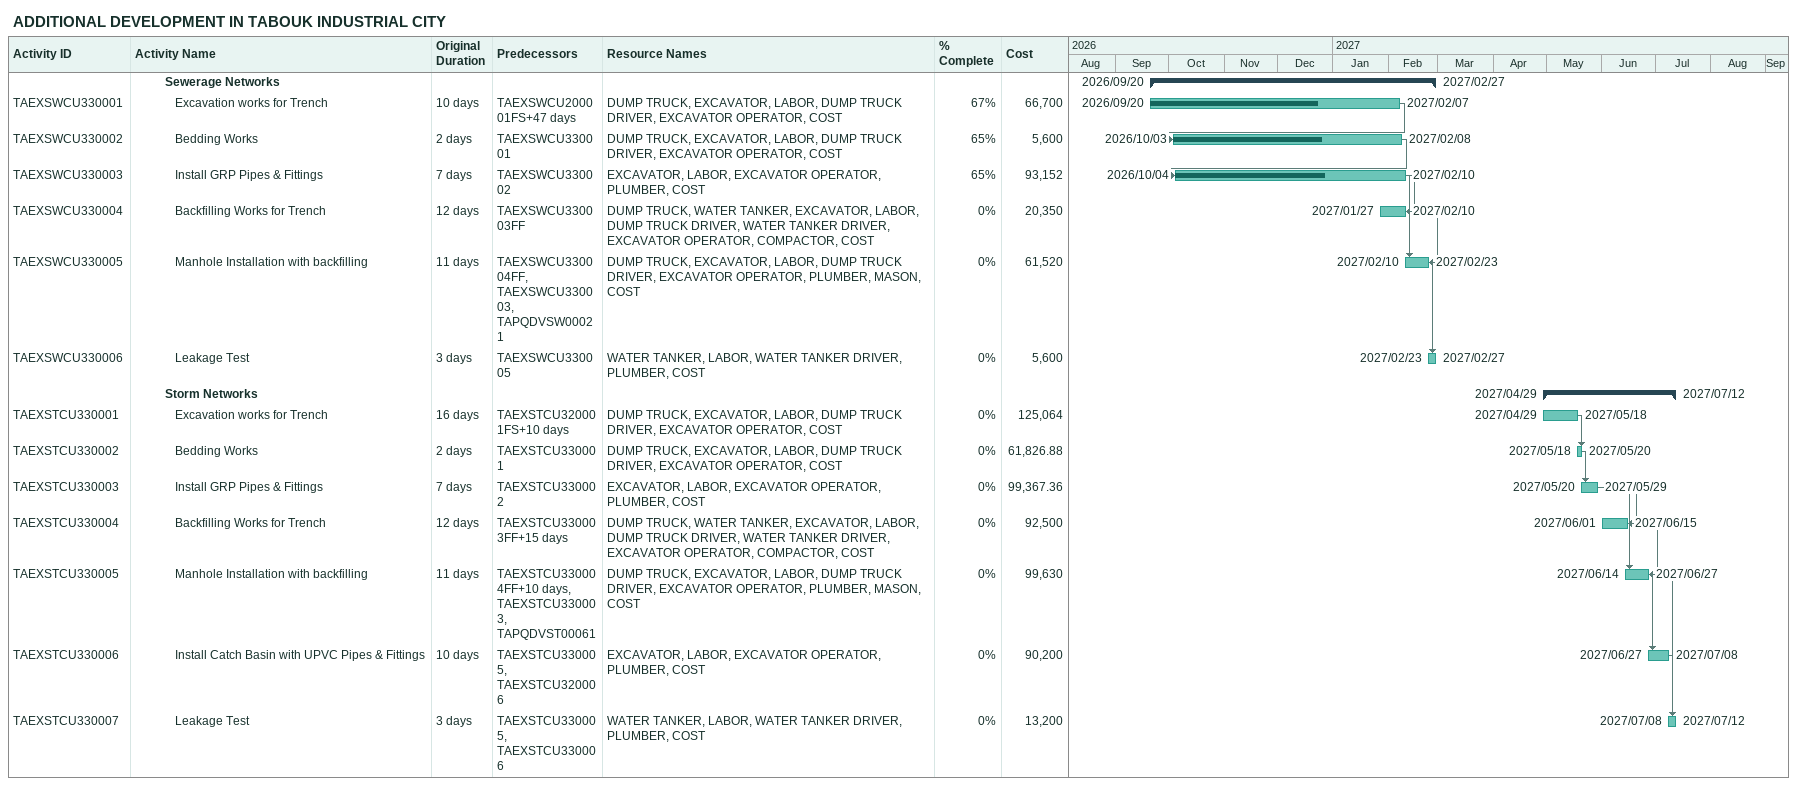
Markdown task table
ADDITIONAL DEVELOPMENT IN TABOUK INDUSTRIAL CITY

| ID | Level | Task | Original duration | Start | Finish | Predecessors | Resources | % complete | Cost |
|---|---|---|---|---|---|---|---|---|---|
|  | 4 | **Sewerage Networks** |  | 2026-09-20 | 2027-02-27 |  |  |  |  |
| TAEXSWCU330001 | 5 | Excavation works for Trench | 10d | 2026-09-20 | 2027-02-07 | TAEXSWCU200001FS+47d | DUMP TRUCK, EXCAVATOR, LABOR, DUMP TRUCK DRIVER, EXCAVATOR OPERATOR, COST | 67 | 66700 |
| TAEXSWCU330002 | 5 | Bedding Works | 2d | 2026-10-03 | 2027-02-08 | TAEXSWCU330001 | DUMP TRUCK, EXCAVATOR, LABOR, DUMP TRUCK DRIVER, EXCAVATOR OPERATOR, COST | 65 | 5600 |
| TAEXSWCU330003 | 5 | Install GRP Pipes & Fittings | 7d | 2026-10-04 | 2027-02-10 | TAEXSWCU330002 | EXCAVATOR, LABOR, EXCAVATOR OPERATOR, PLUMBER, COST | 65 | 93152 |
| TAEXSWCU330004 | 5 | Backfilling Works for Trench | 12d | 2027-01-27 | 2027-02-10 | TAEXSWCU330003FF | DUMP TRUCK, WATER TANKER, EXCAVATOR, LABOR, DUMP TRUCK DRIVER, WATER TANKER DRIVER, EXCAVATOR OPERATOR, COMPACTOR, COST | 0 | 20350 |
| TAEXSWCU330005 | 5 | Manhole Installation with backfilling | 11d | 2027-02-10 | 2027-02-23 | TAEXSWCU330004FF, TAEXSWCU330003, TAPQDVSW00021 | DUMP TRUCK, EXCAVATOR, LABOR, DUMP TRUCK DRIVER, EXCAVATOR OPERATOR, PLUMBER, MASON, COST | 0 | 61520 |
| TAEXSWCU330006 | 5 | Leakage Test | 3d | 2027-02-23 | 2027-02-27 | TAEXSWCU330005 | WATER TANKER, LABOR, WATER TANKER DRIVER, PLUMBER, COST | 0 | 5600 |
|  | 4 | **Storm Networks** |  | 2027-04-29 | 2027-07-12 |  |  |  |  |
| TAEXSTCU330001 | 5 | Excavation works for Trench | 16d | 2027-04-29 | 2027-05-18 | TAEXSTCU320001FS+10d | DUMP TRUCK, EXCAVATOR, LABOR, DUMP TRUCK DRIVER, EXCAVATOR OPERATOR, COST | 0 | 125064 |
| TAEXSTCU330002 | 5 | Bedding Works | 2d | 2027-05-18 | 2027-05-20 | TAEXSTCU330001 | DUMP TRUCK, EXCAVATOR, LABOR, DUMP TRUCK DRIVER, EXCAVATOR OPERATOR, COST | 0 | 61826.88 |
| TAEXSTCU330003 | 5 | Install GRP Pipes & Fittings | 7d | 2027-05-20 | 2027-05-29 | TAEXSTCU330002 | EXCAVATOR, LABOR, EXCAVATOR OPERATOR, PLUMBER, COST | 0 | 99367.36 |
| TAEXSTCU330004 | 5 | Backfilling Works for Trench | 12d | 2027-06-01 | 2027-06-15 | TAEXSTCU330003FF+15d | DUMP TRUCK, WATER TANKER, EXCAVATOR, LABOR, DUMP TRUCK DRIVER, WATER TANKER DRIVER, EXCAVATOR OPERATOR, COMPACTOR, COST | 0 | 92500 |
| TAEXSTCU330005 | 5 | Manhole Installation with backfilling | 11d | 2027-06-14 | 2027-06-27 | TAEXSTCU330004FF+10d, TAEXSTCU330003, TAPQDVST00061 | DUMP TRUCK, EXCAVATOR, LABOR, DUMP TRUCK DRIVER, EXCAVATOR OPERATOR, PLUMBER, MASON, COST | 0 | 99630 |
| TAEXSTCU330006 | 5 | Install Catch Basin with UPVC Pipes & Fittings | 10d | 2027-06-27 | 2027-07-08 | TAEXSTCU330005, TAEXSTCU320006 | EXCAVATOR, LABOR, EXCAVATOR OPERATOR, PLUMBER, COST | 0 | 90200 |
| TAEXSTCU330007 | 5 | Leakage Test | 3d | 2027-07-08 | 2027-07-12 | TAEXSTCU330005, TAEXSTCU330006 | WATER TANKER, LABOR, WATER TANKER DRIVER, PLUMBER, COST | 0 | 13200 |
